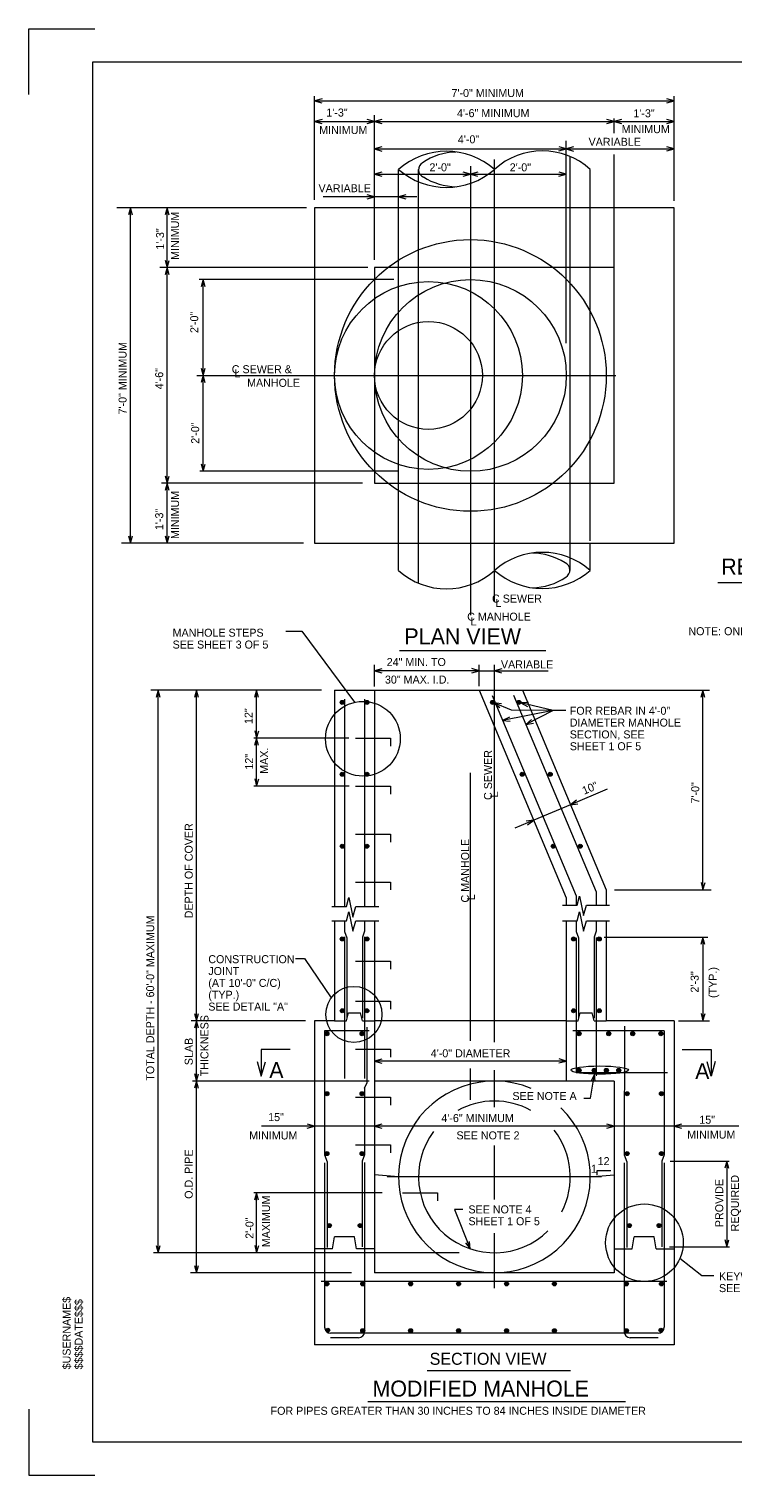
# Model space of a CAD drawing. Extents: x 150.5 to 188.6, y -15.1 to 6.9.
# Drawn here: x 150.53 to 161.27, y -15.14 to 6.86 of the extents above; entities that cross this region are included whole.
import ezdxf

# ---------------------------------------------------------------- set-up
doc = ezdxf.new("R2010")
doc.units = 0
for name, color, linetype in [('Level 1', 7, 'Continuous'), ('Plot', 7, 'Continuous'), ('Text', 7, 'Continuous'), ('Titleblock', 7, 'Continuous')]:
    doc.layers.add(name, color=color, linetype=linetype)

msp = doc.modelspace()

# ---------------------------------------------------------------- linework, layer by layer
at = {"layer": 'Level 1'}
for p, q in [((154.88, 4.258), (154.88, 5.836)), ((154.88, 5.767), (160.348, 5.767)), ((160.348, 4.244), (160.348, 5.836)), ((155.791, 3.347), (155.791, 5.549)), ((154.88, 5.452), (155.791, 5.452)), ((155.791, 5.452), (159.436, 5.452)), ((159.436, 5.274), (159.436, 5.497)), ((159.436, 5.452), (160.348, 5.452)), ((158.707, 2.077), (158.707, 5.157)), ((155.791, 5.033), (158.707, 5.033)), ((157.614, -1.856), (157.614, 4.873)), ((158.707, 5.033), (160.348, 5.033)), ((158.768, -1.377), (158.768, 4.918)), ((159.436, 3.229), (159.436, 4.95)), ((155.791, 4.649), (157.249, 4.649)), ((156.156, 4.14), (156.156, 4.723)), ((156.459, -1.572), (156.459, 4.719)), ((157.249, 4.773), (157.249, -2.059)), ((157.249, 4.649), (158.707, 4.649)), ((159.072, 4.14), (159.072, 4.723)), ((155.791, 4.304), (155.008, 4.304)), ((156.156, 4.304), (155.791, 4.304)), ((156.434, 4.304), (156.156, 4.304)), ((154.755, 4.14), (151.872, 4.14)), ((152.079, -0.963), (152.079, 4.14)), ((152.636, 3.229), (152.636, 4.14)), ((156.156, -0.954), (156.156, 4.14)), ((159.072, -0.926), (159.072, 4.14)), ((155.688, 3.229), (152.526, 3.229)), ((152.636, -0.052), (152.636, 3.229)), ((156.085, 3.047), (153.124, 3.047)), ((153.183, 1.589), (153.183, 3.047)), ((153.087, 1.589), (159.461, 1.589)), ((153.183, 0.13), (153.183, 1.589)), ((156.162, 0.13), (153.134, 0.13)), ((155.608, -0.052), (152.553, -0.052)), ((152.636, -0.963), (152.636, -0.052)), ((154.709, -0.963), (151.941, -0.963)), ((156.156, -1.377), (156.156, -0.963)), ((159.072, -1.377), (159.072, -0.963)), ((161.013, -1.563), (166.829, -1.563)), ((156.169, -2.597), (158.394, -2.597)), ((155.791, -3.143), (155.791, -2.812)), ((157.38, -3.136), (157.38, -2.812)), ((157.614, -8.554), (157.614, -2.812)), ((157.38, -2.903), (155.791, -2.903)), ((157.38, -2.903), (157.614, -2.903)), ((157.614, -2.903), (158.43, -2.903)), ((154.986, -3.201), (152.39, -3.201)), ((152.5, -11.758), (152.5, -3.201)), ((153.083, -8.228), (153.083, -3.201)), ((153.998, -3.93), (153.998, -3.201)), ((155.184, -3.201), (158.039, -3.201)), ((155.184, -3.201), (155.184, -6.481)), ((155.791, -3.201), (155.791, -6.481)), ((157.38, -3.201), (158.707, -6.357)), ((157.578, -3.281), (158.859, -6.327)), ((157.905, -3.273), (159.163, -6.266)), ((158.039, -3.201), (159.315, -6.235)), ((158.039, -3.201), (160.883, -3.201)), ((160.786, -6.235), (160.786, -3.201)), ((155.335, -3.334), (155.335, -6.492)), ((155.639, -3.334), (155.639, -6.481)), ((155.401, -3.93), (153.956, -3.93)), ((153.998, -4.659), (153.998, -3.93)), ((157.249, -8.532), (157.249, -4.458)), ((155.407, -4.659), (153.956, -4.659)), ((159.331, -4.706), (158.771, -4.941)), ((158.771, -4.941), (158.211, -5.177)), ((158.211, -5.177), (157.926, -5.296)), ((158.707, -6.357), (158.707, -6.481)), ((158.859, -6.327), (158.859, -6.481)), ((159.163, -6.266), (159.163, -6.481)), ((159.315, -6.235), (159.315, -6.481)), ((159.44, -6.235), (160.91, -6.235)), ((155.184, -6.704), (155.184, -8.228)), ((155.335, -6.704), (155.335, -6.871)), ((155.639, -6.704), (155.639, -6.865)), ((155.791, -6.704), (155.791, -12.061)), ((158.707, -6.704), (158.707, -9.144)), ((158.859, -6.704), (158.859, -6.871)), ((159.163, -6.704), (159.163, -6.865)), ((159.315, -6.704), (159.315, -8.228)), ((155.335, -6.871), (155.371, -6.966)), ((155.335, -6.95), (155.335, -9.108)), ((155.371, -6.966), (155.371, -8.181)), ((155.639, -6.865), (155.606, -6.954)), ((155.606, -6.954), (155.606, -8.187)), ((155.639, -6.953), (155.639, -9.108)), ((158.859, -6.871), (158.894, -6.966)), ((158.859, -6.965), (158.859, -9.022)), ((158.894, -6.966), (158.894, -8.181)), ((159.163, -6.865), (159.13, -6.954)), ((159.13, -6.954), (159.13, -8.187)), ((159.163, -6.959), (159.163, -9.067)), ((159.281, -6.954), (160.862, -6.954)), ((160.786, -6.959), (160.786, -8.228)), ((155.366, -8.228), (155.396, -8.107)), ((155.396, -8.107), (155.578, -8.107)), ((155.609, -8.228), (155.578, -8.107)), ((158.889, -8.228), (158.92, -8.107)), ((158.92, -8.107), (159.102, -8.107)), ((159.132, -8.228), (159.102, -8.107)), ((154.741, -8.228), (153.002, -8.228)), ((153.083, -9.144), (153.083, -8.228)), ((154.88, -8.228), (154.88, -13.155)), ((155.184, -8.228), (154.88, -8.228)), ((155.184, -8.228), (155.366, -8.228)), ((155.609, -8.228), (155.791, -8.228)), ((155.675, -8.325), (155.675, -9.178)), ((158.707, -8.228), (155.791, -8.228)), ((158.707, -8.228), (158.889, -8.228)), ((159.132, -8.228), (159.315, -8.228)), ((160.348, -8.228), (159.315, -8.228)), ((159.59, -8.312), (159.588, -10.269)), ((160.348, -8.228), (160.348, -13.155)), ((160.414, -8.228), (160.883, -8.228)), ((155.711, -8.38), (155.032, -8.38)), ((155.032, -8.38), (155.032, -10.269)), ((160.196, -8.38), (158.806, -8.38)), ((160.196, -8.38), (160.196, -10.269)), ((158.707, -8.84), (155.791, -8.84)), ((157.249, -9.431), (157.249, -8.956)), ((157.614, -9.54), (157.614, -8.98)), ((155.707, -9.144), (153.024, -9.144)), ((153.083, -12.061), (153.083, -9.144)), ((155.639, -9.251), (155.675, -9.178)), ((158.707, -9.144), (155.791, -9.144)), ((159.436, -9.144), (158.707, -9.144)), ((160.244, -9.022), (158.859, -9.022)), ((159.436, -9.144), (159.436, -12.061)), ((155.639, -9.251), (155.639, -10.269)), ((154.88, -9.83), (154.074, -9.83)), ((155.791, -9.83), (154.88, -9.83)), ((159.436, -9.83), (155.791, -9.83)), ((160.348, -9.83), (159.436, -9.83)), ((161.331, -9.83), (160.348, -9.83)), ((155.032, -10.269), (155.07, -10.374)), ((155.639, -10.269), (155.605, -10.362)), ((157.614, -10.944), (157.614, -10.124)), ((159.588, -10.269), (159.627, -10.374)), ((160.196, -10.269), (160.161, -10.362)), ((155.032, -10.391), (155.032, -12.89)), ((155.07, -10.374), (155.07, -11.677)), ((155.605, -10.362), (155.605, -11.668)), ((155.639, -10.382), (155.639, -12.958)), ((159.588, -10.391), (159.588, -12.958)), ((159.627, -10.374), (159.627, -11.677)), ((160.161, -10.362), (160.161, -11.668)), ((160.196, -10.391), (160.196, -12.89)), ((160.287, -10.362), (161.183, -10.362)), ((161.15, -10.362), (161.15, -11.668)), ((156.156, -10.603), (155.791, -10.573)), ((159.24, -10.603), (155.982, -10.603)), ((159.072, -10.603), (159.436, -10.573)), ((155.907, -10.846), (153.954, -10.846)), ((153.998, -11.758), (153.998, -10.846)), ((155.153, -11.697), (155.184, -11.515)), ((155.487, -11.515), (155.184, -11.515)), ((155.518, -11.697), (155.487, -11.515)), ((157.614, -12.295), (157.614, -11.458)), ((159.71, -11.697), (159.74, -11.515)), ((160.044, -11.515), (159.74, -11.515)), ((160.074, -11.697), (160.044, -11.515)), ((157.079, -11.758), (152.428, -11.758)), ((155.153, -11.697), (154.88, -11.697)), ((155.791, -11.697), (155.518, -11.697)), ((159.436, -11.697), (159.71, -11.697)), ((160.074, -11.697), (160.348, -11.697)), ((160.275, -11.668), (161.187, -11.668)), ((155.441, -12.061), (152.994, -12.061)), ((159.436, -12.061), (155.791, -12.061)), ((160.235, -12.195), (154.978, -12.195)), ((160.348, -13.155), (154.88, -13.155)), ((160.104, -12.981), (155.123, -12.981)), ((155.548, -13.049), (155.123, -13.049)), ((160.104, -13.049), (159.679, -13.049)), ((156.592, -13.549), (158.772, -13.549)), ((155.687, -14.021), (159.605, -14.021))]:
    msp.add_line(p, q, dxfattribs=at)
for points in [[(154.992, 5.797), (154.88, 5.767), (154.99, 5.736)], [(160.236, 5.737), (160.348, 5.767), (160.238, 5.798)], [(154.992, 5.482), (154.88, 5.452), (154.99, 5.421)], [(155.679, 5.422), (155.791, 5.452), (155.681, 5.483)], [(155.903, 5.482), (155.791, 5.452), (155.901, 5.421)], [(159.324, 5.422), (159.436, 5.452), (159.326, 5.483)], [(159.548, 5.482), (159.436, 5.452), (159.546, 5.421)], [(160.236, 5.422), (160.348, 5.452), (160.238, 5.483)], [(155.903, 5.063), (155.791, 5.033), (155.901, 5.002)], [(158.595, 5.003), (158.707, 5.033), (158.597, 5.064)], [(158.819, 5.063), (158.707, 5.033), (158.817, 5.002)], [(160.236, 5.003), (160.348, 5.033), (160.238, 5.064)], [(155.903, 4.679), (155.791, 4.649), (155.901, 4.617)], [(157.137, 4.618), (157.249, 4.649), (157.139, 4.68)], [(157.361, 4.679), (157.249, 4.649), (157.359, 4.617)], [(158.595, 4.618), (158.707, 4.649), (158.597, 4.68)], [(155.679, 4.274), (155.791, 4.304), (155.681, 4.335)], [(156.267, 4.334), (156.156, 4.304), (156.265, 4.273)], [(152.109, 4.028), (152.079, 4.14), (152.048, 4.03)], [(152.666, 4.028), (152.636, 4.14), (152.605, 4.03)], [(152.606, 3.341), (152.636, 3.229), (152.667, 3.339)], [(152.666, 3.117), (152.636, 3.229), (152.605, 3.119)], [(153.213, 2.935), (153.183, 3.047), (153.152, 2.937)], [(153.213, 1.477), (153.183, 1.589), (153.152, 1.479)], [(153.153, 1.7), (153.183, 1.589), (153.214, 1.698)], [(153.153, 0.242), (153.183, 0.13), (153.214, 0.24)], [(152.606, 0.06), (152.636, -0.052), (152.667, 0.058)], [(152.666, -0.164), (152.636, -0.052), (152.605, -0.162)], [(152.049, -0.851), (152.079, -0.963), (152.11, -0.853)], [(152.606, -0.851), (152.636, -0.963), (152.667, -0.853)], [(154.442, -2.3), (154.686, -2.3), (155.486, -3.384)], [(155.903, -2.873), (155.791, -2.903), (155.901, -2.934)], [(157.268, -2.933), (157.38, -2.903), (157.27, -2.872)], [(157.725, -2.873), (157.614, -2.903), (157.723, -2.934)], [(152.53, -3.313), (152.5, -3.201), (152.469, -3.311)], [(153.113, -3.313), (153.083, -3.201), (153.052, -3.311)], [(154.028, -3.313), (153.998, -3.201), (153.967, -3.311)], [(160.816, -3.313), (160.786, -3.201), (160.755, -3.311)], [(158.507, -3.51), (157.872, -3.504), (157.607, -3.392)], [(157.722, -3.408), (157.607, -3.392), (157.696, -3.463)], [(158.507, -3.51), (157.737, -3.661)], [(158.133, -3.389), (158.017, -3.392), (158.116, -3.448)], [(158.507, -3.51), (158.017, -3.392)], [(158.702, -3.51), (158.507, -3.51), (158.094, -3.723)], [(157.841, -3.61), (157.737, -3.661), (157.851, -3.671)], [(158.179, -3.645), (158.094, -3.723), (158.206, -3.7)], [(154.028, -4.042), (153.998, -3.93), (153.967, -4.04)], [(153.968, -3.818), (153.998, -3.93), (154.029, -3.82)], [(155.5, -3.93), (156.034, -3.93), (156.034, -4.051)], [(153.968, -4.547), (153.998, -4.659), (154.029, -4.549)], [(155.5, -4.659), (156.034, -4.659), (156.034, -4.78)], [(158.862, -4.87), (158.771, -4.941), (158.884, -4.927)], [(158.119, -5.248), (158.211, -5.177), (158.097, -5.191)], [(155.5, -5.388), (156.034, -5.388), (156.034, -5.509)], [(155.5, -6.117), (156.034, -6.117), (156.034, -6.238)], [(160.756, -6.123), (160.786, -6.235), (160.817, -6.125)], [(155.139, -6.492), (155.362, -6.492), (155.398, -6.354), (155.463, -6.65), (155.507, -6.492), (155.854, -6.492)], [(158.647, -6.471), (158.87, -6.471), (158.906, -6.334), (158.971, -6.629), (159.015, -6.471), (159.362, -6.471)], [(155.139, -6.707), (155.362, -6.707), (155.398, -6.57), (155.463, -6.866), (155.507, -6.707), (155.854, -6.707)], [(158.647, -6.707), (158.87, -6.707), (158.906, -6.57), (158.971, -6.866), (159.015, -6.707), (159.362, -6.707)], [(160.816, -7.07), (160.786, -6.959), (160.755, -7.068)], [(154.591, -7.279), (154.724, -7.279), (155.133, -7.878)], [(155.5, -7.323), (156.034, -7.323), (156.034, -7.444)], [(153.053, -8.117), (153.083, -8.228), (153.114, -8.119)], [(155.5, -7.93), (156.034, -7.93), (156.034, -8.052)], [(160.756, -8.117), (160.786, -8.228), (160.817, -8.119)], [(153.113, -8.34), (153.083, -8.228), (153.052, -8.338)], [(154.51, -8.666), (154.068, -8.666), (154.068, -9.07)], [(155.5, -8.659), (156.034, -8.659), (156.034, -8.781)], [(160.47, -8.666), (160.911, -8.666), (160.911, -9.07)], [(154.008, -8.846), (154.068, -9.07), (154.131, -8.85)], [(155.903, -8.81), (155.791, -8.84), (155.901, -8.871)], [(158.595, -8.87), (158.707, -8.84), (158.597, -8.809)], [(160.971, -8.846), (160.911, -9.07), (160.849, -8.85)], [(153.113, -9.256), (153.083, -9.144), (153.052, -9.254)], [(153.053, -9.032), (153.083, -9.144), (153.114, -9.034)], [(158.975, -9.405), (159.075, -9.405), (159.135, -9.039)], [(159.146, -9.154), (159.135, -9.039), (159.086, -9.142)], [(155.5, -9.388), (156.034, -9.388), (156.034, -9.51)], [(154.768, -9.86), (154.88, -9.83), (154.77, -9.799)], [(155.903, -9.8), (155.791, -9.83), (155.901, -9.861)], [(159.324, -9.86), (159.436, -9.83), (159.326, -9.799)], [(160.459, -9.8), (160.348, -9.83), (160.457, -9.861)], [(155.5, -10.117), (156.034, -10.117), (156.034, -10.239)], [(159.178, -10.574), (159.178, -10.503), (159.383, -10.503)], [(161.18, -10.473), (161.15, -10.362), (161.119, -10.472)], [(154.028, -10.958), (153.998, -10.846), (153.967, -10.956)], [(156.216, -10.846), (156.75, -10.846), (156.75, -10.968)], [(157.134, -11.1), (157.007, -11.1), (157.246, -11.697)], [(152.47, -11.646), (152.5, -11.758), (152.531, -11.648)], [(153.968, -11.646), (153.998, -11.758), (154.029, -11.648)], [(157.176, -11.605), (157.246, -11.697), (157.234, -11.584)], [(161.12, -11.556), (161.15, -11.668), (161.181, -11.558)], [(160.949, -12.109), (160.769, -12.109), (160.434, -11.844)], [(153.053, -11.95), (153.083, -12.061), (153.114, -11.951)]]:
    msp.add_lwpolyline(points, dxfattribs=at)
for points in [[(154.88, -0.963), (160.348, -0.963), (160.348, 4.14), (154.88, 4.14)], [(155.791, -0.052), (159.436, -0.052), (159.436, 3.229), (155.791, 3.229)]]:
    msp.add_lwpolyline(points, close=True, dxfattribs=at)
for centre, radius in [((157.249, 1.588), 2.066), ((156.611, 1.588), 1.428), ((157.249, 1.588), 1.458), ((156.611, 1.588), 0.82), ((155.614, -3.938), 0.569), ((155.3, -3.385), 0.0303), ((155.3, -3.385), 0.0229), ((155.3, -3.385), 0.0164), ((155.3, -3.385), 0.00928), ((155.675, -3.385), 0.0303), ((155.675, -3.385), 0.0229), ((155.675, -3.385), 0.0164), ((155.675, -3.385), 0.00928), ((157.587, -3.385), 0.0303), ((157.587, -3.385), 0.0229), ((157.587, -3.385), 0.0164), ((157.587, -3.385), 0.00928), ((157.986, -3.385), 0.0303), ((157.986, -3.385), 0.0229), ((157.986, -3.385), 0.0164), ((157.986, -3.385), 0.00928), ((155.3, -4.479), 0.0303), ((155.3, -4.479), 0.0229), ((155.3, -4.479), 0.0164), ((155.3, -4.479), 0.00928), ((155.675, -4.479), 0.0303), ((155.675, -4.479), 0.0229), ((155.675, -4.479), 0.0164), ((155.675, -4.479), 0.00928), ((158.036, -4.479), 0.0303), ((158.036, -4.479), 0.0229), ((158.036, -4.479), 0.0164), ((158.036, -4.479), 0.00928), ((158.462, -4.479), 0.0303), ((158.462, -4.479), 0.0229), ((158.462, -4.479), 0.0164), ((158.462, -4.479), 0.00928), ((155.3, -5.572), 0.0303), ((155.3, -5.572), 0.0229), ((155.3, -5.572), 0.0164), ((155.3, -5.572), 0.00928), ((155.675, -5.572), 0.0303), ((155.675, -5.572), 0.0229), ((155.675, -5.572), 0.0164), ((155.675, -5.572), 0.00928), ((158.508, -5.572), 0.0303), ((158.508, -5.572), 0.0229), ((158.508, -5.572), 0.0164), ((158.508, -5.572), 0.00928), ((158.919, -5.572), 0.0303), ((158.919, -5.572), 0.0229), ((158.919, -5.572), 0.0164), ((158.919, -5.572), 0.00928), ((155.3, -6.983), 0.0303), ((155.3, -6.983), 0.0229), ((155.3, -6.983), 0.0164), ((155.3, -6.983), 0.00928), ((155.675, -6.983), 0.0303), ((155.675, -6.983), 0.0229), ((155.675, -6.983), 0.0164), ((155.675, -6.983), 0.00928), ((158.817, -6.983), 0.0303), ((158.817, -6.983), 0.0229), ((158.817, -6.983), 0.0164), ((158.817, -6.983), 0.00928), ((159.209, -6.983), 0.0303), ((159.209, -6.983), 0.0229), ((159.209, -6.983), 0.0164), ((159.209, -6.983), 0.00928), ((155.477, -8.131), 0.427), ((155.3, -8.076), 0.0303), ((155.3, -8.076), 0.0229), ((155.3, -8.076), 0.0164), ((155.3, -8.076), 0.00928), ((155.675, -8.076), 0.0303), ((155.675, -8.076), 0.0229), ((155.675, -8.076), 0.0164), ((155.675, -8.076), 0.00928), ((158.817, -8.076), 0.0303), ((158.817, -8.076), 0.0229), ((158.817, -8.076), 0.0164), ((158.817, -8.076), 0.00928), ((159.209, -8.076), 0.0303), ((159.209, -8.076), 0.0229), ((159.209, -8.076), 0.0164), ((159.209, -8.076), 0.00928), ((155.068, -8.425), 0.0303), ((155.068, -8.425), 0.0229), ((155.068, -8.425), 0.0164), ((155.068, -8.425), 0.00928), ((155.601, -8.425), 0.0303), ((155.601, -8.425), 0.0229), ((155.601, -8.425), 0.0164), ((155.601, -8.425), 0.00928), ((158.901, -8.425), 0.0303), ((158.901, -8.425), 0.0229), ((158.901, -8.425), 0.0164), ((158.901, -8.425), 0.00928), ((159.352, -8.425), 0.0303), ((159.352, -8.425), 0.0229), ((159.352, -8.425), 0.0164), ((159.352, -8.425), 0.00928), ((159.717, -8.425), 0.0303), ((159.717, -8.425), 0.0229), ((159.717, -8.425), 0.0164), ((159.717, -8.425), 0.00928), ((160.145, -8.425), 0.0303), ((160.145, -8.425), 0.0229), ((160.145, -8.425), 0.0164), ((160.145, -8.425), 0.00928), ((158.901, -8.982), 0.0303), ((158.901, -8.982), 0.0229), ((158.901, -8.982), 0.0164), ((158.901, -8.982), 0.00928), ((159.131, -8.982), 0.0303), ((159.131, -8.982), 0.0229), ((159.131, -8.982), 0.0164), ((159.131, -8.982), 0.00928), ((159.317, -8.982), 0.0303), ((159.317, -8.982), 0.0229), ((159.317, -8.982), 0.0164), ((159.317, -8.982), 0.00928), ((159.505, -8.982), 0.0303), ((159.505, -8.982), 0.0229), ((159.505, -8.982), 0.0164), ((159.505, -8.982), 0.00928), ((155.068, -9.337), 0.0303), ((155.068, -9.337), 0.0229), ((155.068, -9.337), 0.0164), ((155.068, -9.337), 0.00928), ((155.601, -9.337), 0.0303), ((155.601, -9.337), 0.0229), ((155.601, -9.337), 0.0164), ((155.601, -9.337), 0.00928), ((159.632, -9.337), 0.0303), ((159.632, -9.337), 0.0229), ((159.632, -9.337), 0.0164), ((159.632, -9.337), 0.00928), ((160.154, -9.337), 0.0303), ((160.154, -9.337), 0.0229), ((160.154, -9.337), 0.0164), ((160.154, -9.337), 0.00928), ((155.068, -10.248), 0.0303), ((155.068, -10.248), 0.0229), ((155.068, -10.248), 0.0164), ((155.068, -10.248), 0.00928), ((155.601, -10.248), 0.0303), ((155.601, -10.248), 0.0229), ((155.601, -10.248), 0.0164), ((155.601, -10.248), 0.00928), ((159.632, -10.248), 0.0303), ((159.632, -10.248), 0.0229), ((159.632, -10.248), 0.0164), ((159.632, -10.248), 0.00928), ((160.154, -10.248), 0.0303), ((160.154, -10.248), 0.0229), ((160.154, -10.248), 0.0164), ((160.154, -10.248), 0.00928), ((159.895, -11.604), 0.59), ((155.104, -11.342), 0.0303), ((155.104, -11.342), 0.0229), ((155.104, -11.342), 0.0164), ((155.104, -11.342), 0.00928), ((155.572, -11.342), 0.0303), ((155.572, -11.342), 0.0229), ((155.572, -11.342), 0.0164), ((155.572, -11.342), 0.00928), ((159.668, -11.342), 0.0303), ((159.668, -11.342), 0.0229), ((159.668, -11.342), 0.0164), ((159.668, -11.342), 0.00928), ((160.118, -11.342), 0.0303), ((160.118, -11.342), 0.0229), ((160.118, -11.342), 0.0164), ((160.118, -11.342), 0.00928), ((155.066, -12.23), 0.0303), ((155.066, -12.23), 0.0229), ((155.066, -12.23), 0.0164), ((155.066, -12.23), 0.00928), ((155.611, -12.23), 0.0303), ((155.611, -12.23), 0.0229), ((155.611, -12.23), 0.0164), ((155.611, -12.23), 0.00928), ((156.34, -12.23), 0.0303), ((156.34, -12.23), 0.0229), ((156.34, -12.23), 0.0164), ((156.34, -12.23), 0.00928), ((157.069, -12.23), 0.0303), ((157.069, -12.23), 0.0229), ((157.069, -12.23), 0.0164), ((157.069, -12.23), 0.00928), ((157.798, -12.23), 0.0303), ((157.798, -12.23), 0.0229), ((157.798, -12.23), 0.0164), ((157.798, -12.23), 0.00928), ((158.527, -12.23), 0.0303), ((158.527, -12.23), 0.0229), ((158.527, -12.23), 0.0164), ((158.527, -12.23), 0.00928), ((159.621, -12.23), 0.0303), ((159.621, -12.23), 0.0229), ((159.621, -12.23), 0.0164), ((159.621, -12.23), 0.00928), ((160.154, -12.23), 0.0303), ((160.154, -12.23), 0.0229), ((160.154, -12.23), 0.0164), ((160.154, -12.23), 0.00928), ((155.08, -12.934), 0.0303), ((155.08, -12.934), 0.0229), ((155.08, -12.934), 0.0164), ((155.08, -12.934), 0.00928), ((155.611, -12.942), 0.0303), ((155.611, -12.942), 0.0229), ((155.611, -12.942), 0.0164), ((155.611, -12.942), 0.00928), ((156.34, -12.942), 0.0303), ((156.34, -12.942), 0.0229), ((156.34, -12.942), 0.0164), ((156.34, -12.942), 0.00928), ((157.069, -12.942), 0.0303), ((157.069, -12.942), 0.0229), ((157.069, -12.942), 0.0164), ((157.069, -12.942), 0.00928), ((157.798, -12.942), 0.0303), ((157.798, -12.942), 0.0229), ((157.798, -12.942), 0.0164), ((157.798, -12.942), 0.00928), ((158.527, -12.942), 0.0303), ((158.527, -12.942), 0.0229), ((158.527, -12.942), 0.0164), ((158.527, -12.942), 0.00928), ((159.621, -12.942), 0.0303), ((159.621, -12.942), 0.0229), ((159.621, -12.942), 0.0164), ((159.621, -12.942), 0.00928), ((160.147, -12.934), 0.0303), ((160.147, -12.934), 0.0229), ((160.147, -12.934), 0.0164), ((160.147, -12.934), 0.00928)]:
    msp.add_circle(centre, radius, dxfattribs=at)
for centre, radius, start, end in [((156.885, 3.896), 1.102, 48.5812, 131.4188), ((157.039, 4.081), 0.905, 90.6256, 124.8986), ((158.343, 3.92), 1.084, 47.743, 132.257), ((156.885, 5.553), 1.105, 228.7325, 311.2675), ((156.58, 4.718), 0.121, 119.1121, 247.2404), ((157.053, 5.446), 0.987, 238.218, 268.6793), ((158.343, -2.208), 1.105, 48.7325, 131.2675), ((158.168, -2.1), 0.987, 58.218, 88.6793), ((158.641, -1.373), 0.121, 299.1121, 67.2404), ((156.885, -0.575), 1.084, 227.743, 312.257), ((158.343, -0.551), 1.102, 228.5812, 311.4188), ((158.182, -0.736), 0.905, 270.6256, 304.8986), ((157.614, -10.603), 1.458, 67.4225, 46.2365), ((157.614, -10.603), 1.154, 61.1894, 118.9241), ((157.614, -10.603), 1.154, 332.6596, 38.1299), ((157.614, -10.603), 1.154, 143.2034, 314.7277), ((155.123, -12.89), 0.0911, 180, 270), ((155.548, -12.958), 0.0911, 270, 0), ((159.679, -12.958), 0.0911, 180, 270), ((160.104, -12.89), 0.0911, 270, 0)]:
    msp.add_arc(centre, radius, start, end, dxfattribs=at)
msp.add_ellipse((159.215, -8.978), major_axis=(-0.436, 0), ratio=0.14402, dxfattribs=at)
at = {"layer": 'Plot'}
for points in [[(150.535, 5.859), (150.535, 6.859), (151.535, 6.859)], [(150.535, -14.138), (150.535, -15.138), (151.535, -15.138)]]:
    msp.add_lwpolyline(points, dxfattribs=at)
at = {"layer": 'Titleblock'}
msp.add_lwpolyline([(177.152, -14.637), (177.152, -9.819), (185.042, -9.819), (185.042, -10.96), (177.152, -10.96), (177.152, -13.623), (185.042, -13.623), (185.042, -14.637), (151.507, -14.637), (151.507, 6.359), (185.042, 6.359), (185.042, -13.623)], dxfattribs=at)

# ---------------------------------------------------------------- texts
at = {"layer": 'Level 1'}
for s, height, p in [('$USERNAME$', 0.1217, (151.169, -13.53)), ('$$$$DATE$$$', 0.12175, (151.352, -13.53))]:
    msp.add_text(s, height=height, rotation=90, dxfattribs=at).set_placement(p)
at = {"layer": 'Text'}
for s, height, p in [('7\'-0" MINIMUM', 0.12175, (156.961, 5.823)), ('1\'-3"', 0.1217, (155.058, 5.526)), ('4\'-6" MINIMUM', 0.12175, (157.045, 5.517)), ('1\'-3"', 0.1217, (159.727, 5.515)), ('MINIMUM', 0.1217, (154.949, 5.26)), ('MINIMUM', 0.1217, (159.549, 5.274)), ('4\'-0"', 0.1217, (157.058, 5.119)), ('VARIABLE', 0.1217, (159.046, 5.081)), ('2\'-0"', 0.1217, (156.626, 4.693)), ('2\'-0"', 0.1217, (157.847, 4.693)), ('VARIABLE', 0.1217, (154.939, 4.375)), ('C SEWER &', 0.1217, (153.62, 1.622)), ('L', 0.122, (153.662, 1.558)), ('MANHOLE', 0.1217, (153.853, 1.415)), ('REINFORCEMENT DETAILS AT', 0.24354, (161.064, -1.441)), ('C SEWER', 0.1217, (157.577, -1.867)), ('L', 0.122, (157.628, -1.932)), ('C MANHOLE', 0.1217, (157.2, -2.142)), ('L', 0.122, (157.252, -2.214)), ('MANHOLE STEPS', 0.12175, (152.72, -2.386)), ('PLAN VIEW', 0.2435, (156.245, -2.502)), ('NOTE: ONLY BOX WITH MAIN REINFORCEMENT SHOWN FOR CLARITY', 0.12175, (160.564, -2.363)), ('SEE SHEET 3 OF 5', 0.12175, (152.72, -2.566)), ('24" MIN. TO', 0.12175, (155.976, -2.832)), ('VARIABLE', 0.1217, (157.713, -2.868)), ('30" MAX. I.D.', 0.12175, (155.949, -3.099)), ('FOR REBAR IN 4\'-0"', 0.12175, (158.76, -3.573)), ('DIAMETER MANHOLE', 0.12175, (158.76, -3.753)), ('SECTION, SEE', 0.12175, (158.76, -3.933)), ('SHEET 1 OF 5', 0.12175, (158.76, -4.113)), ('CONSTRUCTION', 0.12175, (153.263, -7.352)), ('JOINT', 0.1217, (153.263, -7.532)), ('(AT 10\'-0" C/C)', 0.12175, (153.263, -7.713)), ('(TYP.)', 0.1217, (153.263, -7.893)), ('SEE DETAIL "A"', 0.12175, (153.263, -8.073)), ('4\'-0" DIAMETER', 0.12175, (156.646, -8.783)), ('A', 0.243, (154.19, -9.099)), ('A', 0.243, (160.667, -9.116)), ('SEE NOTE A', 0.1217, (157.888, -9.433)), ('15"', 0.1217, (154.173, -9.754)), ('4\'-6" MINIMUM', 0.12175, (156.807, -9.769)), ('15"', 0.1217, (160.73, -9.794)), ('MINIMUM', 0.1217, (160.546, -10.02)), ('MINIMUM', 0.1217, (153.885, -10.033)), ('SEE NOTE 2', 0.1217, (157.037, -10.032)), ('12', 0.1217, (159.184, -10.424)), ('1', 0.122, (159.082, -10.539)), ('SEE NOTE 4', 0.1217, (157.219, -11.158)), ('SHEET 1 OF 5', 0.12175, (157.219, -11.338)), ('KEYWAY', 0.1217, (161.029, -12.174)), ('SEE DETAIL "B"', 0.12175, (161.029, -12.355)), ('SECTION VIEW', 0.18262, (156.629, -13.461)), ('MODIFIED MANHOLE', 0.24349, (155.76, -13.944)), ('FOR PIPES GREATER THAN 30 INCHES TO 84 INCHES INSIDE DIAMETER', 0.12175, (154.21, -14.221))]:
    msp.add_text(s, height=height, dxfattribs=at).set_placement(p)
for s, height, rotation, p in [('MINIMUM', 0.1217, 90, (152.818, 3.346)), ('1\'-3"', 0.1217, 90, (152.59, 3.502)), ('2\'-0"', 0.1217, 90, (153.11, 2.233)), ('7\'-0" MINIMUM', 0.12175, 90, (152.02, 0.995)), ('4\'-6"', 0.1217, 90, (152.577, 1.377)), ('2\'-0"', 0.1217, 90, (153.124, 0.549)), ('MINIMUM', 0.1217, 90, (152.818, -0.9)), ('1\'-3"', 0.1217, 90, (152.577, -0.764)), ('12"', 0.1217, 90, (153.937, -3.714)), ('12"', 0.1217, 90, (153.944, -4.407)), ('MAX.', 0.1217, 90, (154.173, -4.471)), ('C SEWER', 0.1217, 90, (157.577, -4.869)), ('10"', 0.1218, 22.8081, (158.979, -4.79)), ('7\'-0"', 0.1217, 90, (160.729, -4.923)), ('L', 0.122, 90, (157.67, -4.83)), ('DEPTH OF COVER', 0.12175, 90, (153.026, -6.67)), ('C MANHOLE', 0.1217, 90, (157.229, -6.429)), ('L', 0.122, 90, (157.317, -6.393)), ('TOTAL DEPTH - 60\'-0" MAXIMUM', 0.12175, 90, (152.44, -9.139)), ('(TYP.)', 0.1217, 90, (160.996, -7.881)), ('2\'-3"', 0.1217, 90, (160.72, -7.799)), ('THICKNESS', 0.1217, 90, (153.265, -9.073)), ('SLAB', 0.1217, 90, (153.026, -8.903)), ('O.D. PIPE', 0.1217, 90, (153.026, -10.936)), ('PROVIDE', 0.1217, 90, (161.094, -11.367)), ('REQUIRED', 0.1217, 90, (161.332, -11.432)), ('MAXIMUM', 0.1217, 90, (154.201, -11.672)), ('2\'-0"', 0.1217, 90, (153.95, -11.544))]:
    msp.add_text(s, height=height, rotation=rotation, dxfattribs=at).set_placement(p)

doc.saveas('drawing.dxf')
